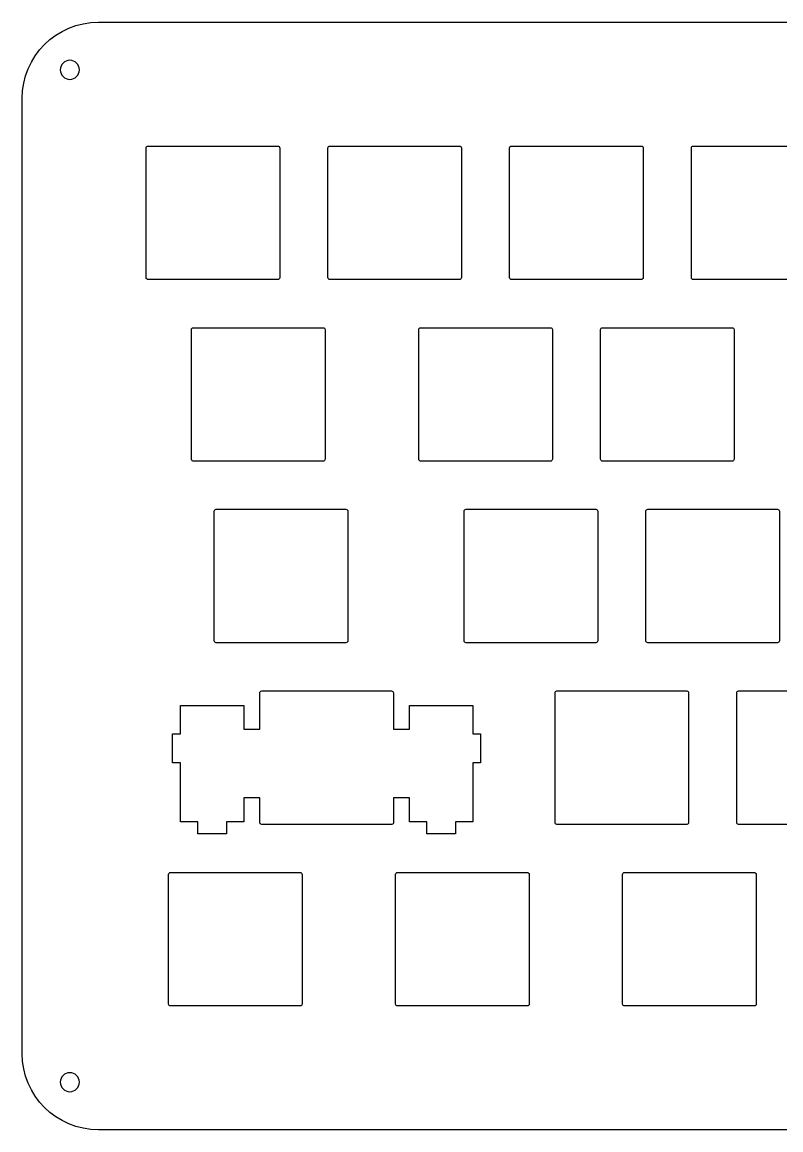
# Model space of a CAD drawing. Header units: inches. Extents: x 7 to 333, y 2 to 118.
# Drawn here: x 7.3 to 86.9, y 1.9 to 118.1 of the extents above; entities that cross this region are included whole.
import ezdxf

# ---------------------------------------------------------------- set-up
doc = ezdxf.new("R2010")
doc.units = ezdxf.units.IN
doc.header["$MEASUREMENT"] = 0

# ---------------------------------------------------------------- blocks, each defined once
blk = doc.blocks.new('block 74')
at = {"color": 7, "lineweight": 25}
blk.add_open_spline([(81.97, 72.22), (81.97, 72.11), (81.88, 72.02), (81.77, 72.02)], degree=3, dxfattribs=at)
blk = doc.blocks.new('block 75')
at = {"color": 7, "lineweight": 25}
blk.add_lwpolyline([(81.77, 72.02), (68.17, 72.02)], dxfattribs=at)
blk = doc.blocks.new('block 76')
at = {"color": 7, "lineweight": 25}
blk.add_open_spline([(68.17, 72.02), (68.06, 72.02), (67.97, 72.11), (67.97, 72.22)], degree=3, dxfattribs=at)
blk = doc.blocks.new('block 77')
at = {"color": 7, "lineweight": 25}
blk.add_lwpolyline([(67.97, 72.22), (67.97, 85.82)], dxfattribs=at)
blk = doc.blocks.new('block 78')
at = {"color": 7, "lineweight": 25}
blk.add_open_spline([(67.97, 85.82), (67.97, 85.93), (68.06, 86.02), (68.17, 86.02)], degree=3, dxfattribs=at)
blk = doc.blocks.new('block 79')
at = {"color": 7, "lineweight": 25}
blk.add_lwpolyline([(68.17, 86.02), (81.77, 86.02)], dxfattribs=at)
blk = doc.blocks.new('block 80')
at = {"color": 7, "lineweight": 25}
blk.add_open_spline([(81.77, 86.02), (81.88, 86.02), (81.97, 85.93), (81.97, 85.82)], degree=3, dxfattribs=at)
blk = doc.blocks.new('block 81')
at = {"color": 7, "lineweight": 25}
blk.add_lwpolyline([(81.97, 85.82), (81.97, 72.22)], dxfattribs=at)
blk = doc.blocks.new('block 90')
at = {"color": 7, "lineweight": 25}
blk.add_open_spline([(82.45, 33.92), (82.34, 33.92), (82.25, 34.01), (82.25, 34.12)], degree=3, dxfattribs=at)
blk = doc.blocks.new('block 91')
at = {"color": 7, "lineweight": 25}
blk.add_lwpolyline([(82.25, 34.12), (82.25, 47.72)], dxfattribs=at)
blk = doc.blocks.new('block 92')
at = {"color": 7, "lineweight": 25}
blk.add_open_spline([(82.25, 47.72), (82.25, 47.83), (82.34, 47.92), (82.45, 47.92)], degree=3, dxfattribs=at)
blk = doc.blocks.new('block 93')
at = {"color": 7, "lineweight": 25}
blk.add_lwpolyline([(82.45, 47.92), (96.05, 47.92)], dxfattribs=at)
blk = doc.blocks.new('block 97')
at = {"color": 7, "lineweight": 25}
blk.add_lwpolyline([(96.05, 33.92), (82.45, 33.92)], dxfattribs=at)
blk = doc.blocks.new('block 178')
at = {"color": 7, "lineweight": 25}
blk.add_open_spline([(72.92, 52.97), (72.81, 52.97), (72.72, 53.06), (72.72, 53.17)], degree=3, dxfattribs=at)
blk = doc.blocks.new('block 179')
at = {"color": 7, "lineweight": 25}
blk.add_lwpolyline([(72.72, 53.17), (72.72, 66.77)], dxfattribs=at)
blk = doc.blocks.new('block 180')
at = {"color": 7, "lineweight": 25}
blk.add_open_spline([(72.72, 66.77), (72.72, 66.88), (72.81, 66.97), (72.92, 66.97)], degree=3, dxfattribs=at)
blk = doc.blocks.new('block 181')
at = {"color": 7, "lineweight": 25}
blk.add_lwpolyline([(72.92, 66.97), (86.52, 66.97)], dxfattribs=at)
blk = doc.blocks.new('block 182')
at = {"color": 7, "lineweight": 25}
blk.add_open_spline([(86.52, 66.97), (86.63, 66.97), (86.72, 66.88), (86.72, 66.77)], degree=3, dxfattribs=at)
blk = doc.blocks.new('block 183')
at = {"color": 7, "lineweight": 25}
blk.add_lwpolyline([(86.72, 66.77), (86.72, 53.17)], dxfattribs=at)
blk = doc.blocks.new('block 184')
at = {"color": 7, "lineweight": 25}
blk.add_open_spline([(86.72, 53.17), (86.72, 53.06), (86.63, 52.97), (86.52, 52.97)], degree=3, dxfattribs=at)
blk = doc.blocks.new('block 185')
at = {"color": 7, "lineweight": 25}
blk.add_lwpolyline([(86.52, 52.97), (72.92, 52.97)], dxfattribs=at)
blk = doc.blocks.new('block 194')
at = {"color": 7, "lineweight": 25}
blk.add_lwpolyline([(47.93, 36.69), (46.28, 36.69)], dxfattribs=at)
blk = doc.blocks.new('block 195')
at = {"color": 7, "lineweight": 25}
blk.add_lwpolyline([(46.28, 36.69), (46.28, 34.12)], dxfattribs=at)
blk = doc.blocks.new('block 196')
at = {"color": 7, "lineweight": 25}
blk.add_open_spline([(46.28, 34.12), (46.28, 34.01), (46.19, 33.92), (46.08, 33.92)], degree=3, dxfattribs=at)
blk = doc.blocks.new('block 197')
at = {"color": 7, "lineweight": 25}
blk.add_lwpolyline([(46.08, 33.92), (32.45, 33.92)], dxfattribs=at)
blk = doc.blocks.new('block 198')
at = {"color": 7, "lineweight": 25}
blk.add_open_spline([(32.45, 33.92), (32.34, 33.92), (32.25, 34.01), (32.25, 34.12)], degree=3, dxfattribs=at)
blk = doc.blocks.new('block 199')
at = {"color": 7, "lineweight": 25}
blk.add_lwpolyline([(32.25, 34.12), (32.25, 36.69)], dxfattribs=at)
blk = doc.blocks.new('block 200')
at = {"color": 7, "lineweight": 25}
blk.add_lwpolyline([(32.25, 36.69), (30.57, 36.69)], dxfattribs=at)
blk = doc.blocks.new('block 201')
at = {"color": 7, "lineweight": 25}
blk.add_lwpolyline([(30.57, 36.69), (30.57, 34.19)], dxfattribs=at)
blk = doc.blocks.new('block 202')
at = {"color": 7, "lineweight": 25}
blk.add_lwpolyline([(30.57, 34.19), (28.75, 34.19)], dxfattribs=at)
blk = doc.blocks.new('block 203')
at = {"color": 7, "lineweight": 25}
blk.add_lwpolyline([(28.75, 34.19), (28.75, 32.94)], dxfattribs=at)
blk = doc.blocks.new('block 204')
at = {"color": 7, "lineweight": 25}
blk.add_lwpolyline([(28.75, 32.94), (25.75, 32.94)], dxfattribs=at)
blk = doc.blocks.new('block 205')
at = {"color": 7, "lineweight": 25}
blk.add_lwpolyline([(25.75, 32.94), (25.75, 34.19)], dxfattribs=at)
blk = doc.blocks.new('block 206')
at = {"color": 7, "lineweight": 25}
blk.add_lwpolyline([(25.75, 34.19), (23.93, 34.19)], dxfattribs=at)
blk = doc.blocks.new('block 207')
at = {"color": 7, "lineweight": 25}
blk.add_lwpolyline([(23.93, 34.19), (23.93, 40.39)], dxfattribs=at)
blk = doc.blocks.new('block 208')
at = {"color": 7, "lineweight": 25}
blk.add_lwpolyline([(23.93, 40.39), (23.1, 40.39)], dxfattribs=at)
blk = doc.blocks.new('block 209')
at = {"color": 7, "lineweight": 25}
blk.add_lwpolyline([(23.1, 40.39), (23.1, 43.4)], dxfattribs=at)
blk = doc.blocks.new('block 210')
at = {"color": 7, "lineweight": 25}
blk.add_lwpolyline([(23.1, 43.4), (23.93, 43.4)], dxfattribs=at)
blk = doc.blocks.new('block 211')
at = {"color": 7, "lineweight": 25}
blk.add_lwpolyline([(23.93, 43.4), (23.93, 46.4)], dxfattribs=at)
blk = doc.blocks.new('block 212')
at = {"color": 7, "lineweight": 25}
blk.add_lwpolyline([(23.93, 46.4), (30.57, 46.4)], dxfattribs=at)
blk = doc.blocks.new('block 213')
at = {"color": 7, "lineweight": 25}
blk.add_lwpolyline([(30.57, 46.4), (30.57, 43.9)], dxfattribs=at)
blk = doc.blocks.new('block 214')
at = {"color": 7, "lineweight": 25}
blk.add_lwpolyline([(30.57, 43.9), (32.25, 43.9)], dxfattribs=at)
blk = doc.blocks.new('block 215')
at = {"color": 7, "lineweight": 25}
blk.add_lwpolyline([(32.25, 43.9), (32.25, 47.72)], dxfattribs=at)
blk = doc.blocks.new('block 216')
at = {"color": 7, "lineweight": 25}
blk.add_open_spline([(32.25, 47.72), (32.25, 47.83), (32.34, 47.92), (32.45, 47.92)], degree=3, dxfattribs=at)
blk = doc.blocks.new('block 217')
at = {"color": 7, "lineweight": 25}
blk.add_lwpolyline([(32.45, 47.92), (46.05, 47.92)], dxfattribs=at)
blk = doc.blocks.new('block 218')
at = {"color": 7, "lineweight": 25}
blk.add_open_spline([(46.05, 47.92), (46.16, 47.92), (46.25, 47.83), (46.25, 47.72)], degree=3, dxfattribs=at)
blk = doc.blocks.new('block 219')
at = {"color": 7, "lineweight": 25}
blk.add_lwpolyline([(46.25, 47.72), (46.25, 43.9)], dxfattribs=at)
blk = doc.blocks.new('block 220')
at = {"color": 7, "lineweight": 25}
blk.add_lwpolyline([(46.25, 43.9), (47.93, 43.9)], dxfattribs=at)
blk = doc.blocks.new('block 221')
at = {"color": 7, "lineweight": 25}
blk.add_lwpolyline([(47.93, 43.9), (47.93, 46.4)], dxfattribs=at)
blk = doc.blocks.new('block 222')
at = {"color": 7, "lineweight": 25}
blk.add_lwpolyline([(47.93, 46.4), (54.58, 46.4)], dxfattribs=at)
blk = doc.blocks.new('block 223')
at = {"color": 7, "lineweight": 25}
blk.add_lwpolyline([(54.58, 46.4), (54.58, 43.4)], dxfattribs=at)
blk = doc.blocks.new('block 224')
at = {"color": 7, "lineweight": 25}
blk.add_lwpolyline([(54.58, 43.4), (55.4, 43.4)], dxfattribs=at)
blk = doc.blocks.new('block 225')
at = {"color": 7, "lineweight": 25}
blk.add_lwpolyline([(55.4, 43.4), (55.4, 40.39)], dxfattribs=at)
blk = doc.blocks.new('block 226')
at = {"color": 7, "lineweight": 25}
blk.add_lwpolyline([(55.4, 40.39), (54.58, 40.39)], dxfattribs=at)
blk = doc.blocks.new('block 227')
at = {"color": 7, "lineweight": 25}
blk.add_lwpolyline([(54.58, 40.39), (54.58, 34.19)], dxfattribs=at)
blk = doc.blocks.new('block 228')
at = {"color": 7, "lineweight": 25}
blk.add_lwpolyline([(54.58, 34.19), (52.75, 34.19)], dxfattribs=at)
blk = doc.blocks.new('block 229')
at = {"color": 7, "lineweight": 25}
blk.add_lwpolyline([(52.75, 34.19), (52.75, 32.94)], dxfattribs=at)
blk = doc.blocks.new('block 230')
at = {"color": 7, "lineweight": 25}
blk.add_lwpolyline([(52.75, 32.94), (49.75, 32.94)], dxfattribs=at)
blk = doc.blocks.new('block 231')
at = {"color": 7, "lineweight": 25}
blk.add_lwpolyline([(49.75, 32.94), (49.75, 34.19)], dxfattribs=at)
blk = doc.blocks.new('block 232')
at = {"color": 7, "lineweight": 25}
blk.add_lwpolyline([(49.75, 34.19), (47.93, 34.19)], dxfattribs=at)
blk = doc.blocks.new('block 233')
at = {"color": 7, "lineweight": 25}
blk.add_lwpolyline([(47.93, 34.19), (47.93, 36.69)], dxfattribs=at)
blk = doc.blocks.new('block 234')
at = {"color": 7, "lineweight": 25}
blk.add_lwpolyline([(27.68, 66.97), (41.28, 66.97)], dxfattribs=at)
blk = doc.blocks.new('block 235')
at = {"color": 7, "lineweight": 25}
blk.add_open_spline([(41.28, 66.97), (41.39, 66.97), (41.48, 66.88), (41.48, 66.77)], degree=3, dxfattribs=at)
blk = doc.blocks.new('block 236')
at = {"color": 7, "lineweight": 25}
blk.add_lwpolyline([(41.48, 66.77), (41.48, 53.17)], dxfattribs=at)
blk = doc.blocks.new('block 237')
at = {"color": 7, "lineweight": 25}
blk.add_open_spline([(41.48, 53.17), (41.48, 53.06), (41.39, 52.97), (41.28, 52.97)], degree=3, dxfattribs=at)
blk = doc.blocks.new('block 238')
at = {"color": 7, "lineweight": 25}
blk.add_lwpolyline([(41.28, 52.97), (27.68, 52.97)], dxfattribs=at)
blk = doc.blocks.new('block 239')
at = {"color": 7, "lineweight": 25}
blk.add_open_spline([(27.68, 52.97), (27.57, 52.97), (27.48, 53.06), (27.48, 53.17)], degree=3, dxfattribs=at)
blk = doc.blocks.new('block 240')
at = {"color": 7, "lineweight": 25}
blk.add_lwpolyline([(27.48, 53.17), (27.48, 66.77)], dxfattribs=at)
blk = doc.blocks.new('block 241')
at = {"color": 7, "lineweight": 25}
blk.add_open_spline([(27.48, 66.77), (27.48, 66.88), (27.57, 66.97), (27.68, 66.97)], degree=3, dxfattribs=at)
blk = doc.blocks.new('block 242')
at = {"color": 7, "lineweight": 25}
blk.add_open_spline([(84.09, 28.87), (84.2, 28.87), (84.29, 28.78), (84.29, 28.67)], degree=3, dxfattribs=at)
blk = doc.blocks.new('block 243')
at = {"color": 7, "lineweight": 25}
blk.add_lwpolyline([(84.29, 28.67), (84.29, 15.07)], dxfattribs=at)
blk = doc.blocks.new('block 244')
at = {"color": 7, "lineweight": 25}
blk.add_open_spline([(84.29, 15.07), (84.29, 14.96), (84.2, 14.87), (84.09, 14.87)], degree=3, dxfattribs=at)
blk = doc.blocks.new('block 245')
at = {"color": 7, "lineweight": 25}
blk.add_lwpolyline([(84.09, 14.87), (70.49, 14.87)], dxfattribs=at)
blk = doc.blocks.new('block 246')
at = {"color": 7, "lineweight": 25}
blk.add_open_spline([(70.49, 14.87), (70.38, 14.87), (70.29, 14.96), (70.29, 15.07)], degree=3, dxfattribs=at)
blk = doc.blocks.new('block 247')
at = {"color": 7, "lineweight": 25}
blk.add_lwpolyline([(70.29, 15.07), (70.29, 28.67)], dxfattribs=at)
blk = doc.blocks.new('block 248')
at = {"color": 7, "lineweight": 25}
blk.add_open_spline([(70.29, 28.67), (70.29, 28.78), (70.38, 28.87), (70.49, 28.87)], degree=3, dxfattribs=at)
blk = doc.blocks.new('block 249')
at = {"color": 7, "lineweight": 25}
blk.add_lwpolyline([(70.49, 28.87), (84.09, 28.87)], dxfattribs=at)
blk = doc.blocks.new('block 250')
at = {"color": 7, "lineweight": 25}
blk.add_open_spline([(60.29, 28.87), (60.4, 28.87), (60.49, 28.78), (60.49, 28.67)], degree=3, dxfattribs=at)
blk = doc.blocks.new('block 251')
at = {"color": 7, "lineweight": 25}
blk.add_lwpolyline([(60.49, 28.67), (60.49, 15.07)], dxfattribs=at)
blk = doc.blocks.new('block 252')
at = {"color": 7, "lineweight": 25}
blk.add_open_spline([(60.49, 15.07), (60.49, 14.96), (60.4, 14.87), (60.29, 14.87)], degree=3, dxfattribs=at)
blk = doc.blocks.new('block 253')
at = {"color": 7, "lineweight": 25}
blk.add_lwpolyline([(60.29, 14.87), (46.69, 14.87)], dxfattribs=at)
blk = doc.blocks.new('block 254')
at = {"color": 7, "lineweight": 25}
blk.add_open_spline([(46.69, 14.87), (46.58, 14.87), (46.49, 14.96), (46.49, 15.07)], degree=3, dxfattribs=at)
blk = doc.blocks.new('block 255')
at = {"color": 7, "lineweight": 25}
blk.add_lwpolyline([(46.49, 15.07), (46.49, 28.67)], dxfattribs=at)
blk = doc.blocks.new('block 256')
at = {"color": 7, "lineweight": 25}
blk.add_open_spline([(46.49, 28.67), (46.49, 28.78), (46.58, 28.87), (46.69, 28.87)], degree=3, dxfattribs=at)
blk = doc.blocks.new('block 257')
at = {"color": 7, "lineweight": 25}
blk.add_lwpolyline([(46.69, 28.87), (60.29, 28.87)], dxfattribs=at)
blk = doc.blocks.new('block 274')
at = {"color": 7, "lineweight": 25}
blk.add_open_spline([(58.64, 91.07), (58.53, 91.07), (58.44, 91.16), (58.44, 91.27)], degree=3, dxfattribs=at)
blk = doc.blocks.new('block 275')
at = {"color": 7, "lineweight": 25}
blk.add_lwpolyline([(58.44, 91.27), (58.44, 104.87)], dxfattribs=at)
blk = doc.blocks.new('block 276')
at = {"color": 7, "lineweight": 25}
blk.add_open_spline([(58.44, 104.87), (58.44, 104.98), (58.53, 105.07), (58.64, 105.07)], degree=3, dxfattribs=at)
blk = doc.blocks.new('block 277')
at = {"color": 7, "lineweight": 25}
blk.add_lwpolyline([(58.64, 105.07), (72.24, 105.07)], dxfattribs=at)
blk = doc.blocks.new('block 278')
at = {"color": 7, "lineweight": 25}
blk.add_open_spline([(72.24, 105.07), (72.35, 105.07), (72.44, 104.98), (72.44, 104.87)], degree=3, dxfattribs=at)
blk = doc.blocks.new('block 279')
at = {"color": 7, "lineweight": 25}
blk.add_lwpolyline([(72.44, 104.87), (72.44, 91.27)], dxfattribs=at)
blk = doc.blocks.new('block 280')
at = {"color": 7, "lineweight": 25}
blk.add_open_spline([(72.44, 91.27), (72.44, 91.16), (72.35, 91.07), (72.24, 91.07)], degree=3, dxfattribs=at)
blk = doc.blocks.new('block 281')
at = {"color": 7, "lineweight": 25}
blk.add_lwpolyline([(72.24, 91.07), (58.64, 91.07)], dxfattribs=at)
blk = doc.blocks.new('block 282')
at = {"color": 7, "lineweight": 25}
blk.add_open_spline([(39.59, 91.07), (39.48, 91.07), (39.39, 91.16), (39.39, 91.27)], degree=3, dxfattribs=at)
blk = doc.blocks.new('block 283')
at = {"color": 7, "lineweight": 25}
blk.add_lwpolyline([(39.39, 91.27), (39.39, 104.87)], dxfattribs=at)
blk = doc.blocks.new('block 284')
at = {"color": 7, "lineweight": 25}
blk.add_open_spline([(39.39, 104.87), (39.39, 104.98), (39.48, 105.07), (39.59, 105.07)], degree=3, dxfattribs=at)
blk = doc.blocks.new('block 285')
at = {"color": 7, "lineweight": 25}
blk.add_lwpolyline([(39.59, 105.07), (53.19, 105.07)], dxfattribs=at)
blk = doc.blocks.new('block 286')
at = {"color": 7, "lineweight": 25}
blk.add_open_spline([(53.19, 105.07), (53.3, 105.07), (53.39, 104.98), (53.39, 104.87)], degree=3, dxfattribs=at)
blk = doc.blocks.new('block 287')
at = {"color": 7, "lineweight": 25}
blk.add_lwpolyline([(53.39, 104.87), (53.39, 91.27)], dxfattribs=at)
blk = doc.blocks.new('block 288')
at = {"color": 7, "lineweight": 25}
blk.add_open_spline([(53.39, 91.27), (53.39, 91.16), (53.3, 91.07), (53.19, 91.07)], degree=3, dxfattribs=at)
blk = doc.blocks.new('block 289')
at = {"color": 7, "lineweight": 25}
blk.add_lwpolyline([(53.19, 91.07), (39.59, 91.07)], dxfattribs=at)
blk = doc.blocks.new('block 290')
at = {"color": 7, "lineweight": 25}
blk.add_open_spline([(53.87, 52.97), (53.76, 52.97), (53.67, 53.06), (53.67, 53.17)], degree=3, dxfattribs=at)
blk = doc.blocks.new('block 291')
at = {"color": 7, "lineweight": 25}
blk.add_lwpolyline([(53.67, 53.17), (53.67, 66.77)], dxfattribs=at)
blk = doc.blocks.new('block 292')
at = {"color": 7, "lineweight": 25}
blk.add_open_spline([(53.67, 66.77), (53.67, 66.88), (53.76, 66.97), (53.87, 66.97)], degree=3, dxfattribs=at)
blk = doc.blocks.new('block 293')
at = {"color": 7, "lineweight": 25}
blk.add_lwpolyline([(53.87, 66.97), (67.47, 66.97)], dxfattribs=at)
blk = doc.blocks.new('block 294')
at = {"color": 7, "lineweight": 25}
blk.add_open_spline([(67.47, 66.97), (67.58, 66.97), (67.67, 66.88), (67.67, 66.77)], degree=3, dxfattribs=at)
blk = doc.blocks.new('block 295')
at = {"color": 7, "lineweight": 25}
blk.add_lwpolyline([(67.67, 66.77), (67.67, 53.17)], dxfattribs=at)
blk = doc.blocks.new('block 296')
at = {"color": 7, "lineweight": 25}
blk.add_open_spline([(67.67, 53.17), (67.67, 53.06), (67.58, 52.97), (67.47, 52.97)], degree=3, dxfattribs=at)
blk = doc.blocks.new('block 297')
at = {"color": 7, "lineweight": 25}
blk.add_lwpolyline([(67.47, 52.97), (53.87, 52.97)], dxfattribs=at)
blk = doc.blocks.new('block 298')
at = {"color": 7, "lineweight": 25}
blk.add_lwpolyline([(25.29, 86.02), (38.89, 86.02)], dxfattribs=at)
blk = doc.blocks.new('block 299')
at = {"color": 7, "lineweight": 25}
blk.add_open_spline([(38.89, 86.02), (39, 86.02), (39.09, 85.93), (39.09, 85.82)], degree=3, dxfattribs=at)
blk = doc.blocks.new('block 300')
at = {"color": 7, "lineweight": 25}
blk.add_lwpolyline([(39.09, 85.82), (39.09, 72.22)], dxfattribs=at)
blk = doc.blocks.new('block 301')
at = {"color": 7, "lineweight": 25}
blk.add_open_spline([(39.09, 72.22), (39.09, 72.11), (39, 72.02), (38.89, 72.02)], degree=3, dxfattribs=at)
blk = doc.blocks.new('block 302')
at = {"color": 7, "lineweight": 25}
blk.add_lwpolyline([(38.89, 72.02), (25.29, 72.02)], dxfattribs=at)
blk = doc.blocks.new('block 303')
at = {"color": 7, "lineweight": 25}
blk.add_open_spline([(25.29, 72.02), (25.18, 72.02), (25.09, 72.11), (25.09, 72.22)], degree=3, dxfattribs=at)
blk = doc.blocks.new('block 304')
at = {"color": 7, "lineweight": 25}
blk.add_lwpolyline([(25.09, 72.22), (25.09, 85.82)], dxfattribs=at)
blk = doc.blocks.new('block 305')
at = {"color": 7, "lineweight": 25}
blk.add_open_spline([(25.09, 85.82), (25.09, 85.93), (25.18, 86.02), (25.29, 86.02)], degree=3, dxfattribs=at)
blk = doc.blocks.new('block 306')
at = {"color": 7, "lineweight": 25}
blk.add_lwpolyline([(34.14, 91.07), (20.54, 91.07)], dxfattribs=at)
blk = doc.blocks.new('block 307')
at = {"color": 7, "lineweight": 25}
blk.add_open_spline([(20.54, 91.07), (20.43, 91.07), (20.34, 91.16), (20.34, 91.27)], degree=3, dxfattribs=at)
blk = doc.blocks.new('block 308')
at = {"color": 7, "lineweight": 25}
blk.add_lwpolyline([(20.34, 91.27), (20.34, 104.87)], dxfattribs=at)
blk = doc.blocks.new('block 309')
at = {"color": 7, "lineweight": 25}
blk.add_open_spline([(20.34, 104.87), (20.34, 104.98), (20.43, 105.07), (20.54, 105.07)], degree=3, dxfattribs=at)
blk = doc.blocks.new('block 310')
at = {"color": 7, "lineweight": 25}
blk.add_lwpolyline([(20.54, 105.07), (34.14, 105.07)], dxfattribs=at)
blk = doc.blocks.new('block 311')
at = {"color": 7, "lineweight": 25}
blk.add_open_spline([(34.14, 105.07), (34.25, 105.07), (34.34, 104.98), (34.34, 104.87)], degree=3, dxfattribs=at)
blk = doc.blocks.new('block 312')
at = {"color": 7, "lineweight": 25}
blk.add_lwpolyline([(34.34, 104.87), (34.34, 91.27)], dxfattribs=at)
blk = doc.blocks.new('block 313')
at = {"color": 7, "lineweight": 25}
blk.add_open_spline([(34.34, 91.27), (34.34, 91.16), (34.25, 91.07), (34.14, 91.07)], degree=3, dxfattribs=at)
blk = doc.blocks.new('block 354')
at = {"color": 7, "lineweight": 25}
blk.add_open_spline([(62.92, 72.22), (62.92, 72.11), (62.83, 72.02), (62.72, 72.02)], degree=3, dxfattribs=at)
blk = doc.blocks.new('block 355')
at = {"color": 7, "lineweight": 25}
blk.add_lwpolyline([(62.72, 72.02), (49.12, 72.02)], dxfattribs=at)
blk = doc.blocks.new('block 356')
at = {"color": 7, "lineweight": 25}
blk.add_open_spline([(49.12, 72.02), (49.01, 72.02), (48.92, 72.11), (48.92, 72.22)], degree=3, dxfattribs=at)
blk = doc.blocks.new('block 357')
at = {"color": 7, "lineweight": 25}
blk.add_lwpolyline([(48.92, 72.22), (48.92, 85.82)], dxfattribs=at)
blk = doc.blocks.new('block 358')
at = {"color": 7, "lineweight": 25}
blk.add_open_spline([(48.92, 85.82), (48.92, 85.93), (49.01, 86.02), (49.12, 86.02)], degree=3, dxfattribs=at)
blk = doc.blocks.new('block 359')
at = {"color": 7, "lineweight": 25}
blk.add_lwpolyline([(49.12, 86.02), (62.72, 86.02)], dxfattribs=at)
blk = doc.blocks.new('block 360')
at = {"color": 7, "lineweight": 25}
blk.add_open_spline([(62.72, 86.02), (62.83, 86.02), (62.92, 85.93), (62.92, 85.82)], degree=3, dxfattribs=at)
blk = doc.blocks.new('block 361')
at = {"color": 7, "lineweight": 25}
blk.add_lwpolyline([(62.92, 85.82), (62.92, 72.22)], dxfattribs=at)
blk = doc.blocks.new('block 362')
at = {"color": 7, "lineweight": 25}
blk.add_open_spline([(77.69, 91.07), (77.58, 91.07), (77.49, 91.16), (77.49, 91.27)], degree=3, dxfattribs=at)
blk = doc.blocks.new('block 363')
at = {"color": 7, "lineweight": 25}
blk.add_lwpolyline([(77.49, 91.27), (77.49, 104.87)], dxfattribs=at)
blk = doc.blocks.new('block 364')
at = {"color": 7, "lineweight": 25}
blk.add_open_spline([(77.49, 104.87), (77.49, 104.98), (77.58, 105.07), (77.69, 105.07)], degree=3, dxfattribs=at)
blk = doc.blocks.new('block 365')
at = {"color": 7, "lineweight": 25}
blk.add_lwpolyline([(77.69, 105.07), (91.29, 105.07)], dxfattribs=at)
blk = doc.blocks.new('block 369')
at = {"color": 7, "lineweight": 25}
blk.add_lwpolyline([(91.29, 91.07), (77.69, 91.07)], dxfattribs=at)
blk = doc.blocks.new('block 386')
at = {"color": 7, "lineweight": 25}
blk.add_open_spline([(36.49, 28.87), (36.6, 28.87), (36.69, 28.78), (36.69, 28.67)], degree=3, dxfattribs=at)
blk = doc.blocks.new('block 387')
at = {"color": 7, "lineweight": 25}
blk.add_lwpolyline([(36.69, 28.67), (36.69, 15.07)], dxfattribs=at)
blk = doc.blocks.new('block 388')
at = {"color": 7, "lineweight": 25}
blk.add_open_spline([(36.69, 15.07), (36.69, 14.96), (36.6, 14.87), (36.49, 14.87)], degree=3, dxfattribs=at)
blk = doc.blocks.new('block 389')
at = {"color": 7, "lineweight": 25}
blk.add_lwpolyline([(36.49, 14.87), (22.89, 14.87)], dxfattribs=at)
blk = doc.blocks.new('block 390')
at = {"color": 7, "lineweight": 25}
blk.add_open_spline([(22.89, 14.87), (22.78, 14.87), (22.69, 14.96), (22.69, 15.07)], degree=3, dxfattribs=at)
blk = doc.blocks.new('block 391')
at = {"color": 7, "lineweight": 25}
blk.add_lwpolyline([(22.69, 15.07), (22.69, 28.67)], dxfattribs=at)
blk = doc.blocks.new('block 392')
at = {"color": 7, "lineweight": 25}
blk.add_open_spline([(22.69, 28.67), (22.69, 28.78), (22.78, 28.87), (22.89, 28.87)], degree=3, dxfattribs=at)
blk = doc.blocks.new('block 393')
at = {"color": 7, "lineweight": 25}
blk.add_lwpolyline([(22.89, 28.87), (36.49, 28.87)], dxfattribs=at)
blk = doc.blocks.new('block 416')
at = {"color": 7, "lineweight": 25}
blk.add_open_spline([(13.34, 6.87), (13.34, 6.32), (12.89, 5.87), (12.34, 5.87), (11.79, 5.87), (11.34, 6.32), (11.34, 6.87), (11.34, 7.42), (11.79, 7.87), (12.34, 7.87), (12.89, 7.87), (13.34, 7.42), (13.34, 6.87), (13.34, 6.87), (13.34, 6.87), (13.34, 6.87)], degree=3, knots=[0, 0, 0, 0, 1, 1, 1, 2, 2, 2, 3, 3, 3, 4, 4, 4, 5, 5, 5, 5], dxfattribs=at)
blk = doc.blocks.new('block 441')
at = {"color": 7, "lineweight": 25}
blk.add_open_spline([(13.34, 113.07), (13.34, 112.52), (12.89, 112.07), (12.34, 112.07), (11.79, 112.07), (11.34, 112.52), (11.34, 113.07), (11.34, 113.62), (11.79, 114.07), (12.34, 114.07), (12.89, 114.07), (13.34, 113.62), (13.34, 113.07), (13.34, 113.07), (13.34, 113.07), (13.34, 113.07)], degree=3, knots=[0, 0, 0, 0, 1, 1, 1, 2, 2, 2, 3, 3, 3, 4, 4, 4, 5, 5, 5, 5], dxfattribs=at)
blk = doc.blocks.new('block 442')
at = {"color": 7, "lineweight": 25}
blk.add_lwpolyline([(77, 33.92), (63.4, 33.92)], dxfattribs=at)
blk = doc.blocks.new('block 443')
at = {"color": 7, "lineweight": 25}
blk.add_open_spline([(63.4, 33.92), (63.29, 33.92), (63.2, 34.01), (63.2, 34.12)], degree=3, dxfattribs=at)
blk = doc.blocks.new('block 444')
at = {"color": 7, "lineweight": 25}
blk.add_lwpolyline([(63.2, 34.12), (63.2, 47.72)], dxfattribs=at)
blk = doc.blocks.new('block 445')
at = {"color": 7, "lineweight": 25}
blk.add_open_spline([(63.2, 47.72), (63.2, 47.83), (63.29, 47.92), (63.4, 47.92)], degree=3, dxfattribs=at)
blk = doc.blocks.new('block 446')
at = {"color": 7, "lineweight": 25}
blk.add_lwpolyline([(63.4, 47.92), (77, 47.92)], dxfattribs=at)
blk = doc.blocks.new('block 447')
at = {"color": 7, "lineweight": 25}
blk.add_open_spline([(77, 47.92), (77.11, 47.92), (77.2, 47.83), (77.2, 47.72)], degree=3, dxfattribs=at)
blk = doc.blocks.new('block 448')
at = {"color": 7, "lineweight": 25}
blk.add_lwpolyline([(77.2, 47.72), (77.2, 34.12)], dxfattribs=at)
blk = doc.blocks.new('block 449')
at = {"color": 7, "lineweight": 25}
blk.add_open_spline([(77.2, 34.12), (77.2, 34.01), (77.11, 33.92), (77, 33.92)], degree=3, dxfattribs=at)
blk = doc.blocks.new('block 682')
at = {"color": 7, "lineweight": 25}
blk.add_open_spline([(7.34, 9.87), (7.34, 5.45), (10.92, 1.87), (15.34, 1.87), (15.34, 1.87), (325.09, 1.87), (325.09, 1.87), (329.51, 1.87), (333.09, 5.45), (333.09, 9.87), (333.09, 9.87), (333.09, 110.07), (333.09, 110.07), (333.09, 114.49), (329.51, 118.07), (325.09, 118.07), (325.09, 118.07), (15.34, 118.07), (15.34, 118.07), (10.92, 118.07), (7.34, 114.49), (7.34, 110.07), (7.34, 110.07), (7.34, 9.87), (7.34, 9.87)], degree=3, knots=[0, 0, 0, 0, 1, 1, 1, 2, 2, 2, 3, 3, 3, 4, 4, 4, 5, 5, 5, 6, 6, 6, 7, 7, 7, 8, 8, 8, 8], dxfattribs=at)

msp = doc.modelspace()

# ---------------------------------------------------------------- block references
for name in ['block 682', 'block 441', 'block 309', 'block 308', 'block 310', 'block 311', 'block 312', 'block 284', 'block 283', 'block 285', 'block 286', 'block 287', 'block 276', 'block 275', 'block 277', 'block 278', 'block 279', 'block 364', 'block 363', 'block 365', 'block 307', 'block 306', 'block 313', 'block 282', 'block 289', 'block 288', 'block 274', 'block 281', 'block 280', 'block 362', 'block 369', 'block 305', 'block 298', 'block 299', 'block 358', 'block 359', 'block 360', 'block 78', 'block 79', 'block 80', 'block 304', 'block 300', 'block 357', 'block 361', 'block 77', 'block 81', 'block 303', 'block 301', 'block 356', 'block 354', 'block 76', 'block 74', 'block 302', 'block 355', 'block 75', 'block 241', 'block 240', 'block 234', 'block 235', 'block 236', 'block 292', 'block 291', 'block 293', 'block 294', 'block 295', 'block 180', 'block 179', 'block 181', 'block 182', 'block 183', 'block 239', 'block 238', 'block 237', 'block 290', 'block 297', 'block 296', 'block 178', 'block 185', 'block 184', 'block 216', 'block 215', 'block 217', 'block 218', 'block 219', 'block 445', 'block 444', 'block 446', 'block 447', 'block 448', 'block 92', 'block 91', 'block 93', 'block 211', 'block 212', 'block 213', 'block 221', 'block 222', 'block 223', 'block 209', 'block 210', 'block 214', 'block 220', 'block 224', 'block 225', 'block 208', 'block 207', 'block 226', 'block 227', 'block 200', 'block 201', 'block 199', 'block 194', 'block 195', 'block 233', 'block 206', 'block 205', 'block 202', 'block 203', 'block 198', 'block 197', 'block 196', 'block 232', 'block 231', 'block 228', 'block 229', 'block 443', 'block 442', 'block 449', 'block 90', 'block 97', 'block 204', 'block 230', 'block 392', 'block 391', 'block 393', 'block 386', 'block 387', 'block 256', 'block 255', 'block 257', 'block 250', 'block 251', 'block 248', 'block 247', 'block 249', 'block 242', 'block 243', 'block 390', 'block 389', 'block 388', 'block 254', 'block 253', 'block 252', 'block 246', 'block 245', 'block 244', 'block 416']:
    msp.add_blockref(name, (0, 0))

doc.saveas('drawing.dxf')
